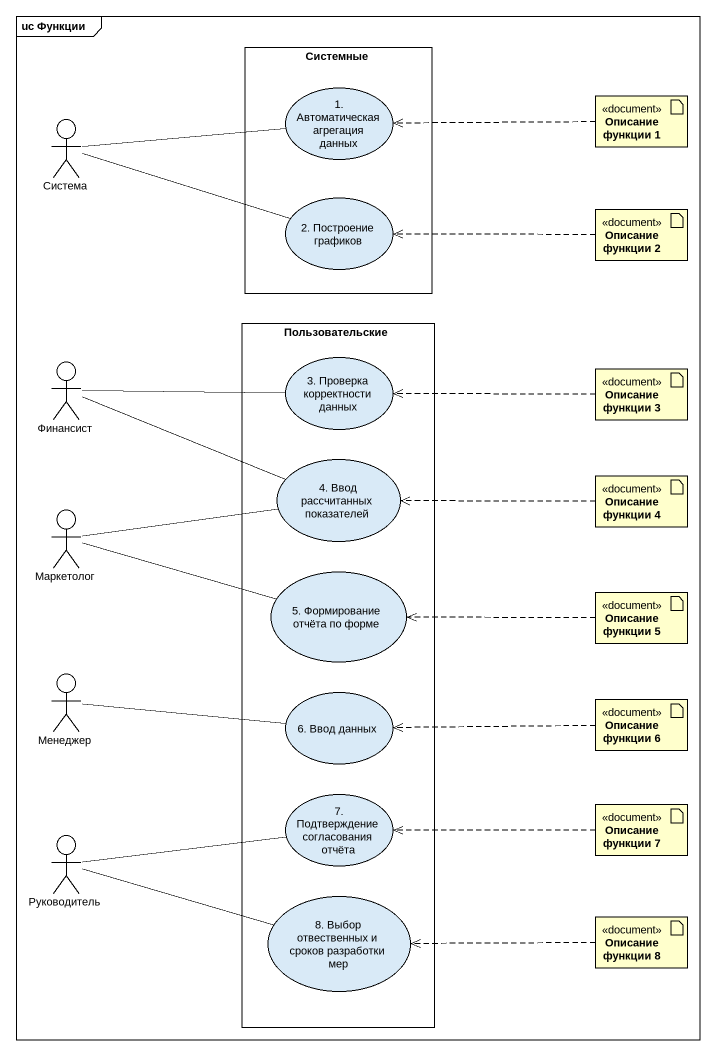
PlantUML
@startuml
mainframe uc Функции
rectangle Системные {
  usecase "1. Автоматическая агрегация данных" as u1_Автоматическая_агрегация
  usecase "2. Построение графиков" as u2_Построение_графиков
}
artifact "Описание функции 1" as Описание_функции_1 <<document>>
actor Система
artifact "Описание функции 2" as Описание_функции_2 <<document>>
rectangle Пользовательские {
  usecase "3. Проверка корректности данных" as u3_Проверка_корректности
  usecase "4. Ввод рассчитанных показателей" as u4_Ввод_рассчитанных
  usecase "5. Формирование отчёта по форме" as u5_Формирование_отчёта_по
  usecase "6. Ввод данных" as u6_Ввод_данных
  usecase "7. Подтверждение согласования отчёта" as u7_Подтверждение
  usecase "8. Выбор отвественных и сроков разработки мер" as u8_Выбор_отвественных_и
}
actor Финансист
artifact "Описание функции 3" as Описание_функции_3 <<document>>
actor Маркетолог
artifact "Описание функции 4" as Описание_функции_4 <<document>>
artifact "Описание функции 5" as Описание_функции_5 <<document>>
actor Менеджер
artifact "Описание функции 6" as Описание_функции_6 <<document>>
actor Руководитель
artifact "Описание функции 7" as Описание_функции_7 <<document>>
artifact "Описание функции 8" as Описание_функции_8 <<document>>
Описание_функции_1 .left.> u1_Автоматическая_агрегация
Система -right- u1_Автоматическая_агрегация
Система -right- u2_Построение_графиков
Описание_функции_2 .left.> u2_Построение_графиков
Финансист -right- u3_Проверка_корректности
Финансист -right- u4_Ввод_рассчитанных
Описание_функции_3 .left.> u3_Проверка_корректности
Маркетолог -right- u4_Ввод_рассчитанных
Маркетолог -right- u5_Формирование_отчёта_по
Описание_функции_4 .left.> u4_Ввод_рассчитанных
Описание_функции_5 .left.> u5_Формирование_отчёта_по
Менеджер -right- u6_Ввод_данных
Описание_функции_6 .left.> u6_Ввод_данных
Руководитель -right- u7_Подтверждение
Руководитель -right- u8_Выбор_отвественных_и
Описание_функции_7 .left.> u7_Подтверждение
Описание_функции_8 .left.> u8_Выбор_отвественных_и
@enduml
